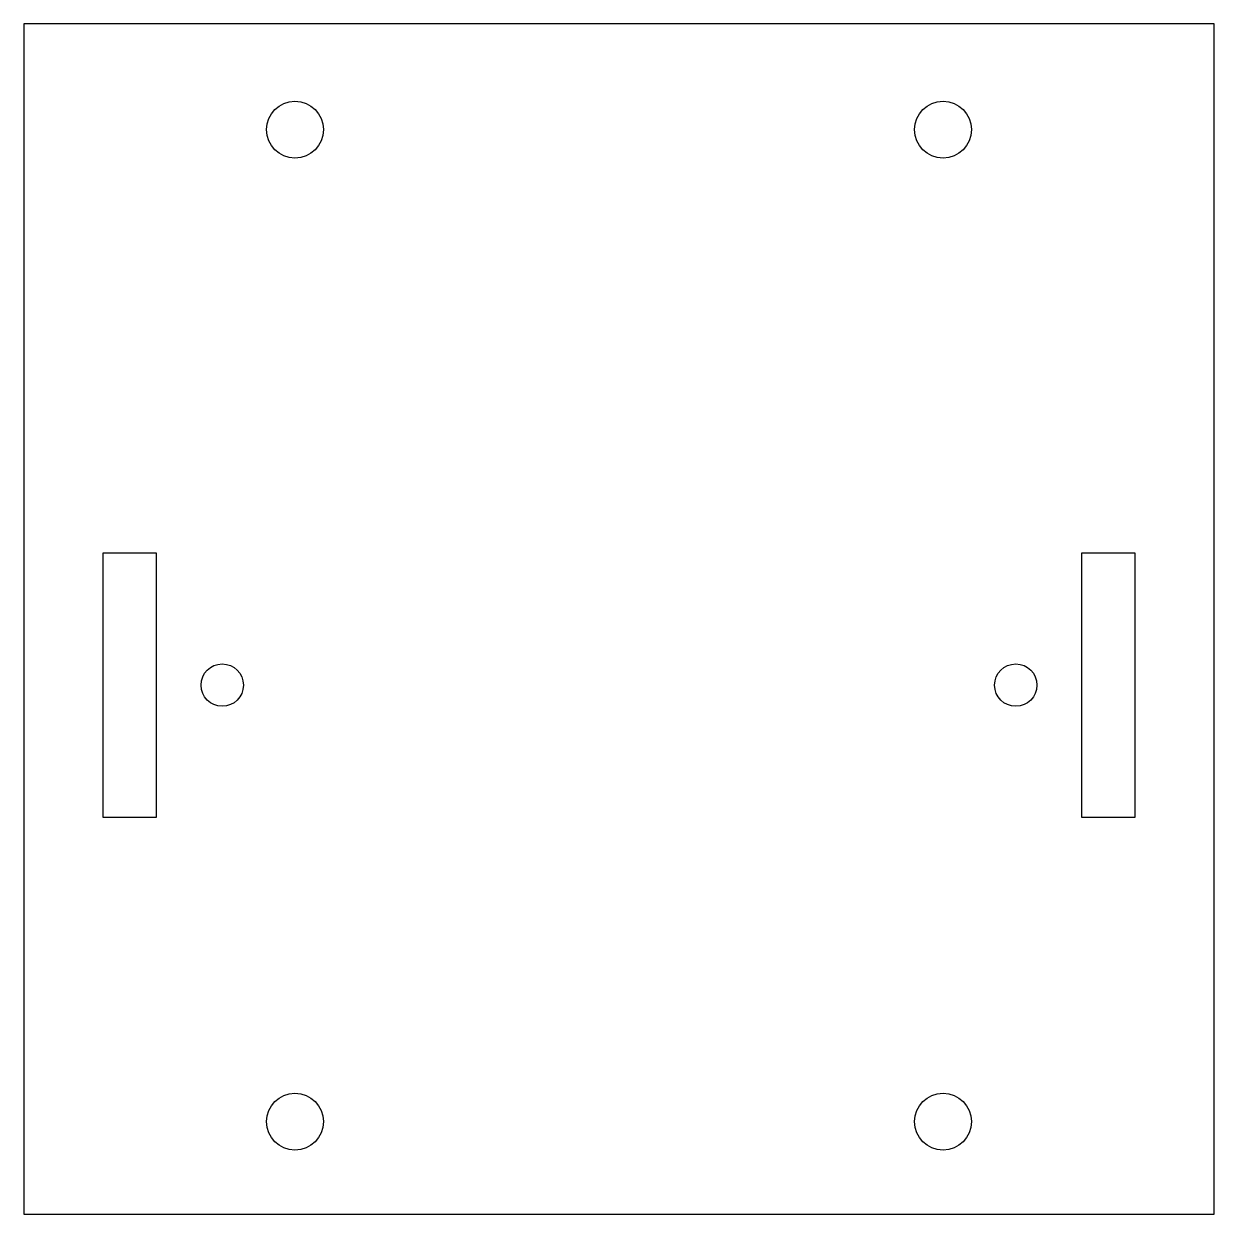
# Model space of a CAD drawing. Header units: millimetres. Extents: x -45 to 45, y -90 to 0.
import ezdxf

# ---------------------------------------------------------------- set-up
doc = ezdxf.new("R2010")
doc.units = ezdxf.units.MM
doc.layers.get('0').update_dxf_attribs({"linetype": 'CONTINUOUS'})

msp = doc.modelspace()

# ---------------------------------------------------------------- linework, layer by layer
for points in [[(45, -90), (45, 0), (-45, 0), (-45, -90)], [(-39, -40), (-35, -40), (-35, -60), (-39, -60)], [(35, -40), (39, -40), (39, -60), (35, -60)]]:
    msp.add_lwpolyline(points, close=True)
for centre, radius in [((-24.5, -8), 2.15), ((24.5, -8), 2.15), ((-30, -50), 1.6), ((30, -50), 1.6), ((-24.5, -83), 2.15), ((24.5, -83), 2.15)]:
    msp.add_circle(centre, radius)

doc.saveas('drawing.dxf')
